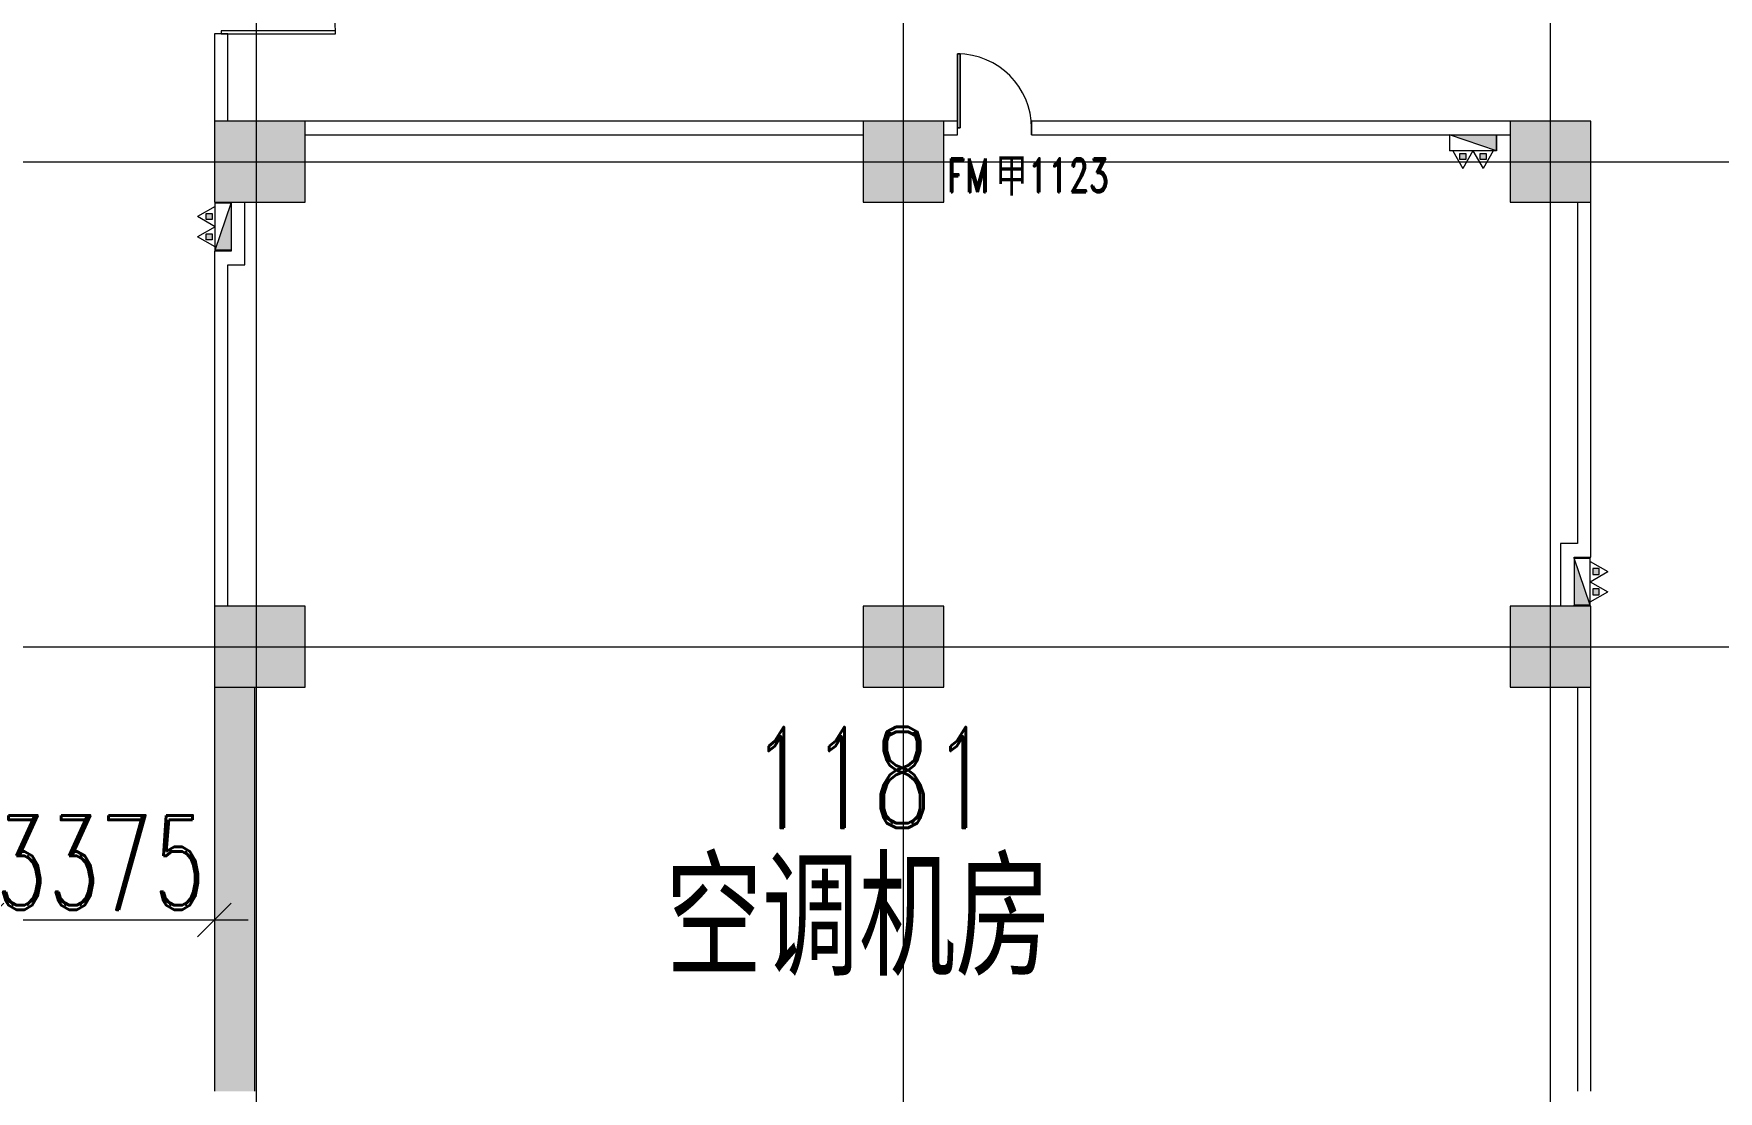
# Model space of a CAD drawing. Header units: millimetres. Extents: x -76632 to 443185, y -33181 to 192400.
# Drawn here: x 241495 to 266490, y 22200 to 37900 of the extents above; entities that cross this region are included whole.
import ezdxf

# ---------------------------------------------------------------- set-up
doc = ezdxf.new("R2010")
doc.units = ezdxf.units.MM
doc.linetypes.add('轴网线', pattern=[22.04, 18.38, -1.83, 0, -1.83])
doc.layers.get('0').update_dxf_attribs({"color": 8})
doc.layers.get('Defpoints').update_dxf_attribs({"color": 8})
for name, color, linetype, lineweight in [('A-ANNO-DIMS', 8, 'Continuous', 9), ('A-AREA-IDEN', 8, 'Continuous', 9), ('A-DETL-GENF', 8, 'Continuous', 18), ('A-DOOR', 8, 'Continuous', 5), ('A-DOOR-IDEN', 8, 'Continuous', 9), ('A-DOOR-OPNG', 8, 'Continuous', 5), ('A-WALL', 8, 'Continuous', 5), ('A-WALL-PATT', 8, 'Continuous', 9), ('M-EQPM', 8, 'Continuous', 5), ('S-COLS', 8, 'Continuous', 5), ('S-GRID', 8, 'Continuous', 9)]:
    doc.layers.add(name, color=color, linetype=linetype, lineweight=lineweight)
doc.styles.add('RomanD', font='romand__.ttf', dxfattribs={"width": 0.7, "height": 1500})
doc.styles.add('RomanD_1', font='romand__.ttf', dxfattribs={"width": 0.7, "height": 500})
doc.styles.add('RomanD_4', font='romand__.ttf', dxfattribs={"width": 0.65, "height": 1400})
doc.styles.add('RomanD_6', font='romand__.ttf', dxfattribs={"width": 0.65, "height": 350})
doc.styles.add('仿宋_2', font='simfang.ttf', dxfattribs={"width": 0.7, "height": 1500})
doc.styles.add('微软雅黑', font='Microsoft YaHei.ttf', dxfattribs={"width": 0.7, "height": 500})
doc.dimstyles.new('0_5', dxfattribs={"dimscale": 304.8, "dimtxt": 351.251157, "dimasz": 0, "dimexe": 0.82021, "dimexo": 0.0625, "dimgap": 0, "dimtad": 1, "dimdec": 0, "dimzin": 0, "dimdsep": 46, "dimtxsty": 'RomanD_6', "dimblk1": 'NONE', "dimblk2": 'NONE', "dimsah": 1, "dimcen": 0.09, "dimazin": 0, "dimtfac": 1, "dimtdec": 4, "dimtix": 1, "dimtmove": 0, "dimatfit": 3, "dimfxl": 0.82021, "dimfxlon": 1, "dimtvp": 1, "dimtolj": 1, "dimtzin": 0, "dimlwd": 18, "dimlwe": 18, "dimarcsym": 2})
doc.dimstyles.new('对角线_-_1mm_仿宋', dxfattribs={"dimscale": 304.8, "dimtxt": 1405.004626, "dimasz": 1.64042, "dimexe": 1.64042, "dimexo": 0.0625, "dimgap": 0.492126, "dimtad": 1, "dimdec": 0, "dimzin": 0, "dimdsep": 46, "dimtxsty": 'RomanD_4', "dimblk1": 'OBLIQUE', "dimblk2": 'OBLIQUE', "dimsah": 1, "dimcen": 0.09, "dimazin": 0, "dimtfac": 1, "dimtdec": 4, "dimtix": 1, "dimtmove": 0, "dimatfit": 3, "dimfxl": 3.28084, "dimfxlon": 1, "dimtvp": 1, "dimtolj": 1, "dimtzin": 0, "dimlwd": 18, "dimlwe": 18, "dimarcsym": 2})

# ---------------------------------------------------------------- blocks, each defined once
blk = doc.blocks.new('X-ST-F3-01-C-001_HLP2_rvt-1-LAY-1F-1_500-A')
at = {"layer": 'S-COLS', "true_color": 0x808080}
for points in [[(245525, 35400), (245525, 36600), (244175, 36600), (244175, 35400)], [(255000, 35400), (255000, 36600), (253800, 36600), (253800, 35400)], [(264600, 35400), (264600, 36600), (263400, 36600), (263400, 35400)], [(244991, 28200), (245525, 28200), (245525, 29400), (244175, 29400), (244175, 28200), (244775, 28200)], [(253800, 28200), (255000, 28200), (255000, 29400), (253800, 29400)], [(264600, 28200), (264600, 29400), (263400, 29400), (263400, 28200)]]:
    blk.add_hatch(color=8, dxfattribs=at).paths.add_polyline_path(points, flags=0)
at = {"layer": 'S-COLS', "color": 7, "lineweight": 9}
for p, q in [((245525, 36600), (244175, 36600)), ((244175, 36600), (244175, 35400)), ((245525, 35400), (245525, 36600)), ((255000, 36600), (253800, 36600)), ((253800, 36600), (253800, 35400)), ((255000, 35400), (255000, 36600)), ((264600, 36600), (263400, 36600)), ((263400, 36600), (263400, 35400)), ((264600, 35400), (264600, 36600)), ((244175, 35400), (245525, 35400)), ((253800, 35400), (255000, 35400)), ((263400, 35400), (264600, 35400)), ((245525, 29400), (244175, 29400)), ((244175, 29400), (244175, 28200)), ((245525, 28200), (245525, 29400)), ((255000, 29400), (253800, 29400)), ((253800, 29400), (253800, 28200)), ((255000, 28200), (255000, 29400)), ((264600, 29400), (263400, 29400)), ((263400, 29400), (263400, 28200)), ((264600, 28200), (264600, 29400)), ((244175, 28200), (245525, 28200)), ((253800, 28200), (255000, 28200)), ((263400, 28200), (264600, 28200))]:
    blk.add_line(p, q, dxfattribs=at)
blk = doc.blocks.new('双扇平开防火门_带观察窗 - FM甲3433-4643089-LAY-1F-1_500-A')
at = {"layer": 'A-DOOR'}
for p, q in [((-1700, 0), (-1700, 1700)), ((-1700, 1700), (-1660, 1700)), ((-1700, 1700), (-1700, 1500)), ((-1660, 1700), (-1700, 1700)), ((-1700, 1500), (-1700, 1300)), ((-1660, 1700), (-1660, 0)), ((-1660, 1500), (-1660, 1700)), ((-1660, 1300), (-1660, 1500)), ((1700, 1700), (1660, 1700)), ((1660, 1700), (1660, 0)), ((1700, 1700), (1660, 1700)), ((1660, 1700), (1660, 1500)), ((1660, 1500), (1660, 1300)), ((1700, 0), (1700, 1700)), ((1700, 1500), (1700, 1700)), ((1700, 1300), (1700, 1500)), ((-1700, 1300), (-1700, 0)), ((-1660, 0), (-1660, 1300)), ((1660, 1300), (1660, 0)), ((1700, 0), (1700, 1300)), ((-1660, 0), (-1700, 0)), ((-1700, 0), (-1660, 0)), ((1660, 0), (1700, 0)), ((1660, 0), (1700, 0))]:
    blk.add_line(p, q, dxfattribs=at)
for centre, start, end in [((-1700, 0), 0, 90), ((1700, 0), 90, 180)]:
    blk.add_arc(centre, 1700, start, end, dxfattribs=at)
at = {"layer": 'A-DOOR-OPNG'}
for p, q in [((-1700, 100), (-1700, -100)), ((1700, 100), (1700, -100))]:
    blk.add_line(p, q, dxfattribs=at)
blk = doc.blocks.new('单扇平开防火门_带观察窗 - FM甲1123-4715589-LAY-1F-1_500-A')
at = {"layer": 'A-DOOR'}
for p, q in [((510, -1100), (510, 0)), ((550, 0), (510, 0)), ((510, 0), (510, -700)), ((550, -700), (550, 0)), ((510, 0), (550, 0)), ((550, 0), (550, -1100)), ((510, -700), (510, -900)), ((550, -900), (550, -700)), ((510, -900), (510, -1100)), ((550, -1100), (550, -900)), ((550, -1100), (510, -1100)), ((510, -1100), (550, -1100))]:
    blk.add_line(p, q, dxfattribs=at)
blk.add_arc((550, 0), 1100, 180, 270, dxfattribs=at)
at = {"layer": 'A-DOOR-OPNG'}
for p, q in [((-550, 100), (-550, -100)), ((550, 99), (550, -100))]:
    blk.add_line(p, q, dxfattribs=at)
blk = doc.blocks.new('室内消火栓箱_带灭火器__左右式_ - SG24D65-P-4299218-LAY-1F-1_500-A')
at = {"layer": 'A-DETL-GENF', "lineweight": 5}
h = blk.add_hatch(color=256, dxfattribs=at)
h.paths.add_polyline_path([(-195, 370), (-195, 280), (-105, 280), (-105, 370), (-130, 370)], flags=0)
h.paths.add_polyline_path([(150, 370), (105, 370), (105, 280), (195, 280), (195, 370)], flags=0)
blk.add_hatch(color=256, dxfattribs=at).paths.add_polyline_path([(-350, 240), (-350, 0), (350, 0), (-283, 217)], flags=0)
for p, q in [((-300, 240), (-150, 500)), ((-195, 370), (-105, 370)), ((-195, 280), (-195, 370)), ((-105, 280), (-195, 280)), ((0, 240), (-150, 500)), ((-105, 370), (-105, 280)), ((0, 240), (150, 500)), ((105, 280), (105, 370)), ((105, 370), (195, 370)), ((195, 280), (105, 280)), ((300, 240), (150, 500)), ((195, 370), (195, 280)), ((-350, 240), (350, 240)), ((-350, 240), (350, 0)), ((-350, 240), (-350, 0)), ((-350, 240), (350, 0)), ((-350, 0), (-350, 240)), ((350, 0), (-350, 0)), ((350, 0), (-350, 0))]:
    blk.add_line(p, q, dxfattribs=at)
at = {"layer": 'M-EQPM'}
blk.add_line((350, 0), (350, 240), dxfattribs=at)
blk = doc.blocks.new('室内消火栓箱_带灭火器__左右式_ - SG24D65-P-4294461-LAY-1F-1_500-A')
at = {"layer": 'A-DETL-GENF', "lineweight": 5}
blk.add_hatch(color=256, dxfattribs=at).paths.add_polyline_path([(-350, -240), (350, 0), (-350, 0), (-350, -128)], flags=0)
h = blk.add_hatch(color=256, dxfattribs=at)
h.paths.add_polyline_path([(-105, -370), (-105, -280), (-195, -280), (-195, -370)], flags=0)
h.paths.add_polyline_path([(195, -370), (195, -280), (105, -280), (105, -370)], flags=0)
for p, q in [((350, 0), (-350, 0)), ((-350, -240), (350, 0)), ((-350, -240), (-350, 0)), ((-350, 0), (-350, -240)), ((-350, -240), (350, 0)), ((350, 0), (-350, 0)), ((-350, -240), (350, -240)), ((-300, -240), (-150, -500)), ((0, -240), (-150, -500)), ((0, -240), (150, -500)), ((300, -240), (150, -500)), ((-105, -280), (-195, -280)), ((-195, -280), (-195, -370)), ((-195, -370), (-105, -370)), ((-105, -370), (-105, -280)), ((195, -280), (105, -280)), ((105, -280), (105, -370)), ((105, -370), (195, -370)), ((195, -370), (195, -280))]:
    blk.add_line(p, q, dxfattribs=at)
at = {"layer": 'M-EQPM'}
blk.add_line((350, 0), (350, -240), dxfattribs=at)
blk = doc.blocks.new('_Oblique')
at = {"color": 0, "linetype": 'ByBlock', "lineweight": -2}
blk.add_line((-0.5, -0.5), (0.5, 0.5), dxfattribs=at)
blk = doc.blocks.new('*D1681')
at = {"layer": 'A-ANNO-DIMS', "color": 0, "lineweight": 18, "transparency": 16777216}
for p, q in [((240800, 25726), (240800, 24245)), ((244175, 25726), (244175, 24245)), ((240800, 24745), (240300, 24745)), ((240800, 24745), (244175, 24745)), ((244175, 24745), (244675, 24745))]:
    blk.add_line(p, q, dxfattribs=at)
at = {"layer": 'Defpoints', "color": 0, "transparency": 16777216}
for p in [(240800, 25745), (244175, 25745), (244175, 24745)]:
    blk.add_point(p, dxfattribs=at)
at = {"layer": 'A-ANNO-DIMS', "color": 0, "lineweight": 18, "transparency": 16777216, "xscale": 500.0000000000001, "yscale": 500.0000000000001, "zscale": 500.0000000000001}
blk.add_blockref('_Oblique', (240800, 24745), dxfattribs=at)
at = {"layer": 'A-ANNO-DIMS', "color": 0, "lineweight": 18, "transparency": 16777216, "xscale": 500.0000000000001, "yscale": 500.0000000000001, "zscale": 500.0000000000001, "rotation": 180}
blk.add_blockref('_Oblique', (244175, 24745), dxfattribs=at)
at = {"layer": 'A-ANNO-DIMS', "color": 0, "lineweight": 18, "transparency": 16777216, "insert": (242487, 25595), "char_height": 1400, "width": 3890.78, "attachment_point": 5, "style": 'RomanD_4'}
blk.add_mtext('\\A1;3375', dxfattribs=at)
blk = doc.blocks.new('*D1431')
at = {"layer": 'A-ANNO-DIMS', "color": 0, "lineweight": 18, "transparency": 16777216}
for p, q in [((19261, 131300), (19742, 131300)), ((19492, 130200), (19492, 131300)), ((19261, 130200), (19742, 130200)), ((259200, 4470), (259200, 4951)), ((264000, 4470), (264000, 4951)), ((259200, 4701), (264000, 4701))]:
    blk.add_line(p, q, dxfattribs=at)
at = {"layer": 'Defpoints', "color": 0, "transparency": 16777216}
for p in [(19242, 131300), (19492, 131300), (19242, 130200), (264000, 4701), (259200, 4451), (264000, 4451)]:
    blk.add_point(p, dxfattribs=at)
at = {"layer": 'A-ANNO-DIMS', "color": 0, "lineweight": 18, "transparency": 16777216, "insert": (19317, 130750), "char_height": 350, "width": 972.7, "attachment_point": 5, "rotation": 90, "style": 'RomanD_6'}
blk.add_mtext('\\A1;1100', dxfattribs=at)
at = {"layer": 'A-ANNO-DIMS', "color": 0, "lineweight": 18, "transparency": 16777216, "insert": (261600, 4876), "char_height": 350, "width": 972.7, "attachment_point": 5, "style": 'RomanD_6'}
blk.add_mtext('\\A1;4800', dxfattribs=at)
blk = doc.blocks.new('_None')
blk = doc.blocks.new('*D1432')
at = {"layer": 'A-ANNO-DIMS', "color": 0, "lineweight": 18, "transparency": 16777216}
for p, q in [((19261, 133750), (19742, 133750)), ((19492, 131300), (19492, 133750)), ((19261, 131300), (19742, 131300)), ((260638, 2650), (261119, 2650)), ((260869, 1700), (260869, 2650)), ((261100, 1700), (260619, 1700))]:
    blk.add_line(p, q, dxfattribs=at)
at = {"layer": 'Defpoints', "color": 0, "transparency": 16777216}
for p in [(19242, 133750), (19492, 133750), (19242, 131300), (260619, 2650), (260869, 2650), (261119, 1700)]:
    blk.add_point(p, dxfattribs=at)
at = {"layer": 'A-ANNO-DIMS', "color": 0, "lineweight": 18, "transparency": 16777216, "char_height": 350, "attachment_point": 5, "rotation": 90, "style": 'RomanD_6'}
for s, insert, width in [('\\A1;2450', (19317, 132525), 972.7), ('\\A1;950', (260694, 2175), 729.52)]:
    blk.add_mtext(s, dxfattribs=dict(at, insert=insert, width=width))

msp = doc.modelspace()

# ---------------------------------------------------------------- hatches: boundary and pattern name
at = {"layer": 'A-WALL-PATT', "lineweight": 5, "transparency": 33554687}
msp.add_hatch(color=256, dxfattribs=at).paths.add_polyline_path([(244175, 22200), (244775, 22200), (244775, 28200), (244175, 28200)], flags=0)

# ---------------------------------------------------------------- linework, layer by layer
at = {"layer": 'A-WALL', "lineweight": 9, "transparency": 33554687}
for p, q in [((244375, 37900), (244175, 37900)), ((244175, 37900), (244175, 36600)), ((244375, 36600), (244375, 37900)), ((253800, 36600), (245525, 36600)), ((255200, 36600), (255000, 36600)), ((255200, 36400), (255200, 36600)), ((263400, 36600), (256300, 36600)), ((256300, 36600), (256300, 36400)), ((245525, 36400), (253800, 36400)), ((255000, 36400), (255200, 36400)), ((256300, 36400), (262500, 36400)), ((263200, 36400), (263400, 36400)), ((244425, 35400), (244425, 35385)), ((244625, 34470), (244625, 35400)), ((264400, 35400), (264400, 30330)), ((264600, 30130), (264600, 35400)), ((244375, 34670), (244175, 34670)), ((244175, 34670), (244175, 29400)), ((244425, 34670), (244375, 34670)), ((244425, 34685), (244425, 34670)), ((244375, 29400), (244375, 34470)), ((244375, 34470), (244625, 34470)), ((264400, 30330), (264150, 30330)), ((264150, 30330), (264150, 29400)), ((264350, 30115), (264350, 30130)), ((264350, 30130), (264400, 30130)), ((264400, 30130), (264600, 30130)), ((264350, 29400), (264350, 29415)), ((244175, 28200), (244175, 22200)), ((244775, 22200), (244775, 28200)), ((264400, 28200), (264400, 22200)), ((264600, 22200), (264600, 28200))]:
    msp.add_line(p, q, dxfattribs=at)
at = {"layer": 'S-GRID', "linetype": '轴网线', "transparency": 33554687}
for p, q in [((244800, -17706.2), (244800, 174400)), ((254400, -17706.2), (254400, 174400)), ((264000, -17706.2), (264000, 174400)), ((-16000, 36000), (308800, 36000)), ((-16000, 28800), (308800, 28800))]:
    msp.add_line(p, q, dxfattribs=at)

# ---------------------------------------------------------------- block references
at = {"lineweight": 5, "transparency": 33554687}
msp.add_blockref('X-ST-F3-01-C-001_HLP2_rvt-1-LAY-1F-1_500-A', (0, 0), dxfattribs=at)
at = {"layer": 'A-DOOR', "transparency": 33554687}
for name, p, rotation in [('双扇平开防火门_带观察窗 - FM甲3433-4643089-LAY-1F-1_500-A', (244275, 39600), 270), ('单扇平开防火门_带观察窗 - FM甲1123-4715589-LAY-1F-1_500-A', (255750, 36500), 180)]:
    msp.add_blockref(name, p, dxfattribs=dict(at, rotation=rotation))
at = {"layer": 'M-EQPM', "transparency": 33554687}
for name, p, rotation in [('室内消火栓箱_带灭火器__左右式_ - SG24D65-P-4299218-LAY-1F-1_500-A', (262850, 36400), 180), ('室内消火栓箱_带灭火器__左右式_ - SG24D65-P-4299218-LAY-1F-1_500-A', (244425, 35035), 90), ('室内消火栓箱_带灭火器__左右式_ - SG24D65-P-4294461-LAY-1F-1_500-A', (264350, 29765), 90)]:
    msp.add_blockref(name, p, dxfattribs=dict(at, rotation=rotation))

# ---------------------------------------------------------------- texts
at = {"layer": 'A-AREA-IDEN', "transparency": 33554687, "char_height": 1500, "attachment_point": 1}
for s, insert, width, style in [('1181', (252129.7, 27610.2), 4826.159, 'RomanD'), ('空调机房', (250872.7, 25576), 7856.537, '仿宋_2')]:
    msp.add_mtext(s, dxfattribs=dict(at, insert=insert, width=width, style=style))
at = {"layer": 'A-DOOR-IDEN', "transparency": 33554687, "char_height": 500, "attachment_point": 1}
for s, insert, width, style in [('FM', (255046.7, 36048.4), 869.831, 'RomanD_1'), ('\\f微软雅黑|b0|i0|c134|p34|;\\W.7;甲', (255764.4, 36048.4), 589.24, '微软雅黑'), ('1123', (256250.6, 36048.4), 1683.544, 'RomanD_1')]:
    msp.add_mtext(s, dxfattribs=dict(at, insert=insert, width=width, style=style))

# ---------------------------------------------------------------- dimensions: what is measured, and where the dimension line sits
at = {"layer": 'A-ANNO-DIMS', "lineweight": 18, "transparency": 33554687}
for base, p1, p2, override, picture, middle in [((19492.1, 133750), (19242.1, 131300), (19242.1, 133750), {"dimpost": '<>', "dimfxl": 2450}, '*D1432', (19317.1, 132525)), ((19492.1, 131300), (19242.1, 130200), (19242.1, 131300), {"dimpost": '<>', "dimfxl": 1100}, '*D1431', (19317.1, 130750))]:
    dim = msp.add_linear_dim(base=base, p1=p1, p2=p2, angle=90, dimstyle='0_5', override=override, dxfattribs=at)
    dim.commit()
    dim.dimension.update_dxf_attribs({"geometry": picture, "text_midpoint": middle})
dim = msp.add_linear_dim(base=(244175, 24745), p1=(240800, 25745), p2=(244175, 25745), dimstyle='对角线_-_1mm_仿宋', override={"dimpost": '<>', "dimfxl": 3375}, dxfattribs=at)
dim.commit()
dim.dimension.update_dxf_attribs({"geometry": '*D1681', "text_midpoint": (242487.5, 25595)})

doc.saveas('drawing.dxf')
